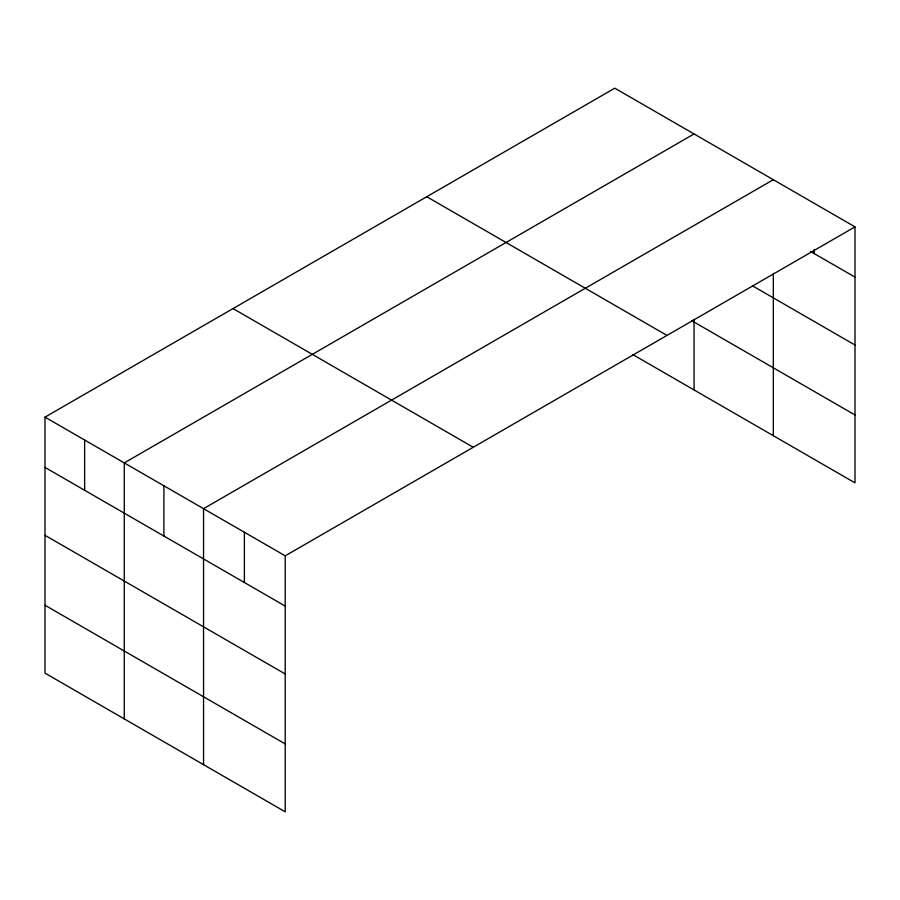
<?xml version="1.0" encoding="UTF-8"?>
<svg xmlns="http://www.w3.org/2000/svg" width="900" height="900" viewBox="0 0 900 900"><rect width="100%" height="100%" fill="white"/><g stroke="black" fill="none" stroke-linecap="round" stroke-linejoin="round"><path stroke-width="1.35" d="M45 417.139L285.221 555.829L285.221 811.822L45 673.133L45 417.139L614.779 88.177L855 226.868L855 482.861L632.801 354.577M694.058 133.942L124.267 462.904L124.267 718.909M773.325 179.708L203.546 508.669L203.546 764.674M285.221 555.829L855 226.868M810.562 251.471L855 277.121M752.906 286.076L855 345.015M691.65 320.659L855 414.968M426.757 196.729L666.967 335.419M233.032 308.576L473.243 447.266M45 467.404L285.221 606.082M45 535.298L285.221 673.976M45 605.239L285.221 743.929M814.163 249.356L814.163 253.553M773.325 273.42L773.325 435.713M694.058 319.252L694.058 389.947M244.384 532.249L244.384 582.514M163.912 485.786L163.912 536.051M84.634 440.021L84.634 490.286"/></g></svg>
